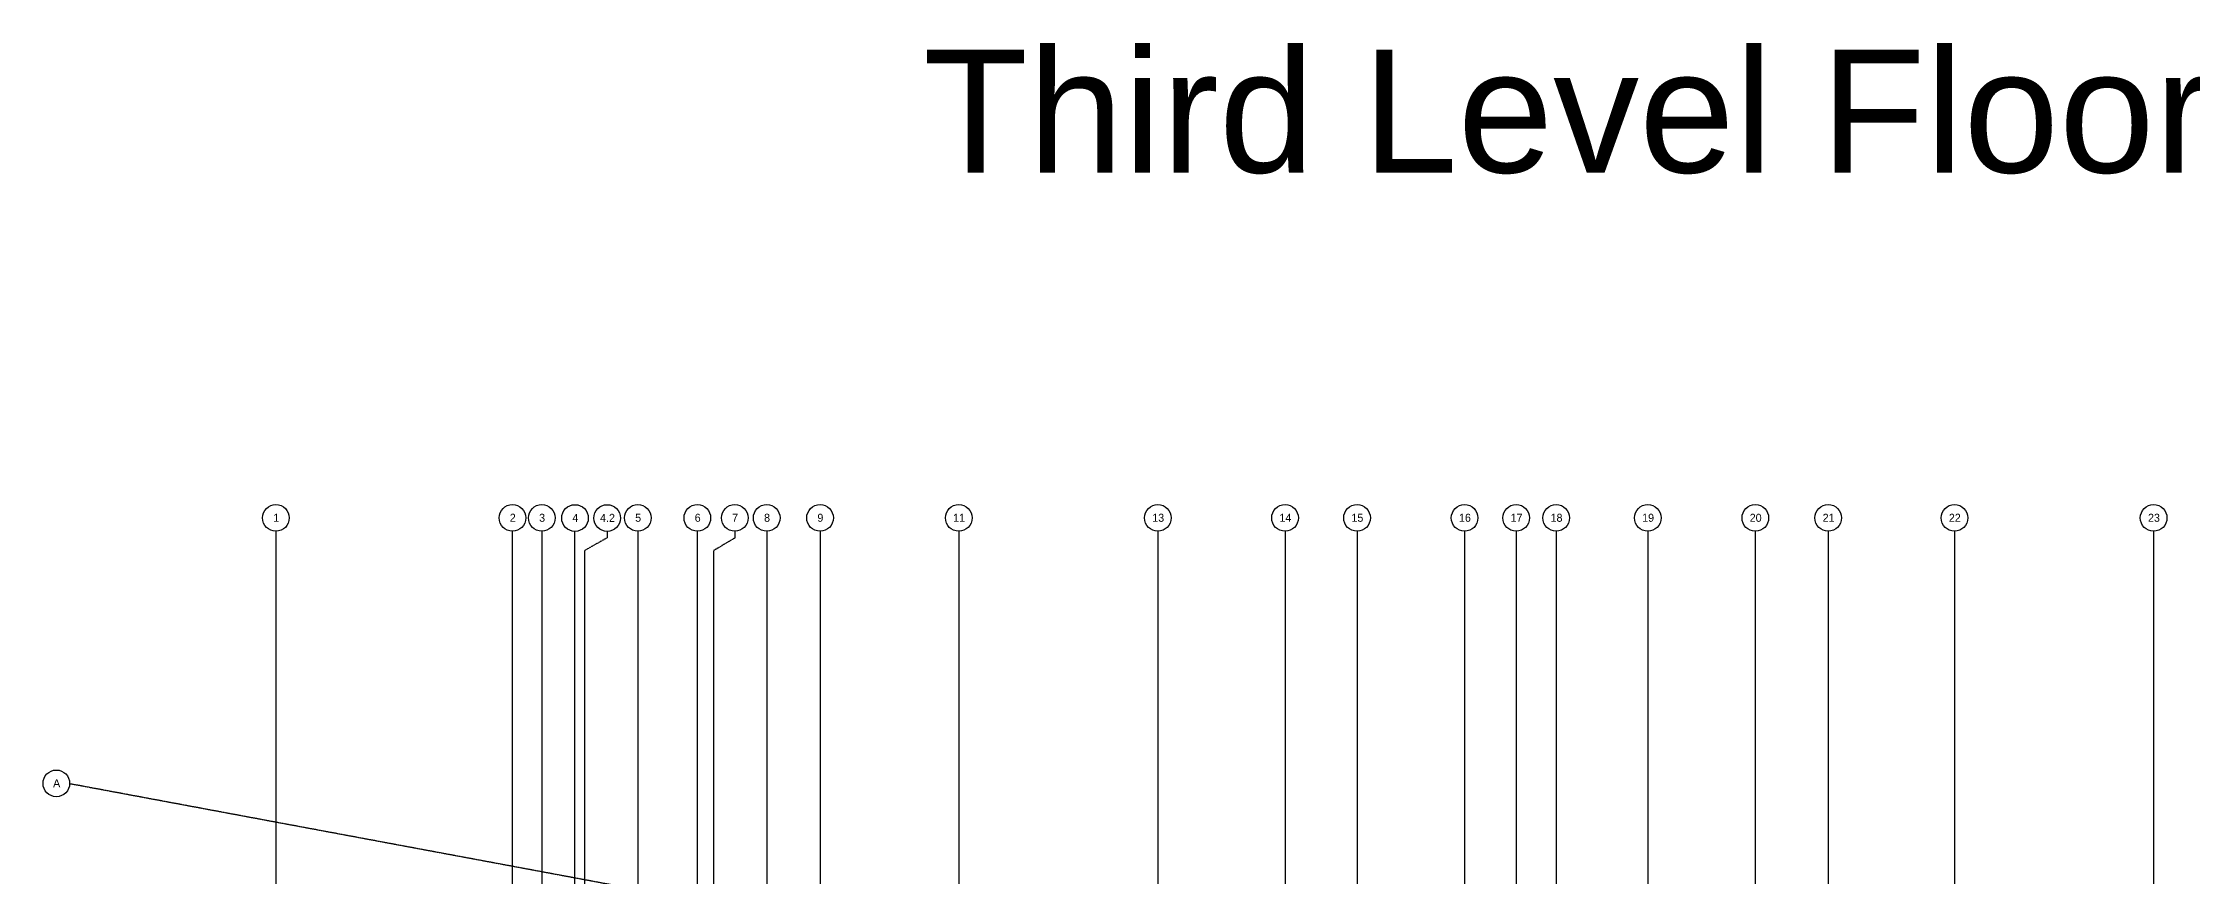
# Model space of a CAD drawing. Header units: inches. Extents: x -6955 to 13123, y -1334 to 3701.
# Drawn here: x 4507 to 6925, y 2744 to 3681 of the extents above; entities that cross this region are included whole.
import ezdxf
from ezdxf.enums import TextEntityAlignment as Align

# ---------------------------------------------------------------- set-up
doc = ezdxf.new("R2010")
doc.units = ezdxf.units.IN
doc.header["$MEASUREMENT"] = 0
doc.linetypes.add('CENTER2', pattern=[1.125, 0.75, -0.125, 0.125, -0.125])
doc.layers.add('A-ANNO-NPLT', color=151, linetype='Continuous', plot=False)
doc.layers.add('A-Grid(SmallScale)', color=11, linetype='CENTER2')
doc.layers.add('S-Grid-Iden', color=7, linetype='Continuous')
doc.styles.add('Arial_1', font='arial.ttf', dxfattribs={"height": 0.092206})

# ---------------------------------------------------------------- blocks, each defined once
blk = doc.blocks.new('Column Bubble')
blk.add_circle((-0.004, -0.002), 0.156)
blk.add_attdef('XX', text='', height=0.0938).set_placement((0, 0), align=Align.MIDDLE_CENTER)

msp = doc.modelspace()

# ---------------------------------------------------------------- linework, layer by layer
at = {"layer": 'A-Grid(SmallScale)'}
for p, q in [((4769.3342, 3132.3201), (4769.3342, 1223.6428)), ((5035.3361, 1223.6428), (5035.3361, 3132.3201)), ((5068.3342, 3132.3201), (5068.3342, 1223.6428)), ((5105.3342, 3132.3201), (5105.3342, 1223.6428)), ((5176.3342, 3132.3201), (5176.3342, 1223.6428)), ((5243.3342, 3132.3201), (5243.3342, 1223.6428)), ((5321.3342, 3132.3201), (5321.3342, 1223.6428)), ((5381.3342, 3132.3201), (5381.3342, 1223.6428)), ((5537.3342, 3132.3201), (5537.3342, 1223.6428)), ((5761.3342, 3132.3201), (5761.3342, 1223.6428)), ((5904.3342, 3132.3201), (5904.3342, 1223.6428)), ((5985.3342, 3132.3201), (5985.3342, 1223.6428)), ((6106.3342, 3132.3201), (6106.3342, 1223.6428)), ((6164.3342, 3132.3201), (6164.3342, 1223.6428)), ((6209.3342, 3132.3201), (6209.3342, 1223.6428)), ((6312.3342, 3132.3201), (6312.3342, 1223.6428)), ((6433.3342, 3132.3201), (6433.3342, 1223.6428)), ((6515.3342, 3132.3201), (6515.3342, 1223.6428)), ((6657.3342, 3132.3201), (6657.3342, 1223.6428)), ((6881.3342, 3132.3201), (6881.3342, 1223.6428)), ((5116.3342, 3110.5182), (5116.3342, 1223.6428)), ((5261.3342, 3110.477), (5261.3342, 1223.6428)), ((4537.3342, 2848.8619), (8345.3342, 2139.0799))]:
    msp.add_line(p, q, dxfattribs=at)
for points in [[(5141.8971, 3132.221), (5141.8971, 3125.1531), (5116.3342, 3110.5182)], [(5285.4164, 3132.3201), (5285.4164, 3124.8062), (5261.3342, 3110.477)]]:
    msp.add_lwpolyline(points, dxfattribs=at)

# ---------------------------------------------------------------- block references
at = {"layer": 'S-Grid-Iden', "xscale": 96, "yscale": 96, "zscale": 96}
for p, values in [((4769.7395, 3147.5541), {'XX': '1'}), ((5035.7414, 3147.5541), {'XX': '2'}), ((5068.7395, 3147.5541), {'XX': '3'}), ((5106.1145, 3147.455), {'XX': '4'}), ((5142.3024, 3147.455), {'XX': '4.2'}), ((5176.7395, 3147.5541), {'XX': '5'}), ((5243.7395, 3147.5541), {'XX': '6'}), ((5285.8217, 3147.5541), {'XX': '7'}), ((5321.7395, 3147.5541), {'XX': '8'}), ((5381.7395, 3147.5541), {'XX': '9'}), ((5537.7395, 3147.5541), {'XX': '11'}), ((5761.7395, 3147.5541), {'XX': '13'}), ((5904.7395, 3147.5541), {'XX': '14'}), ((5985.7395, 3147.5541), {'XX': '15'}), ((6106.7395, 3147.5541), {'XX': '16'}), ((6164.7395, 3147.5541), {'XX': '17'}), ((6209.7395, 3147.5541), {'XX': '18'}), ((6312.7395, 3147.5541), {'XX': '19'}), ((6433.7395, 3147.5541), {'XX': '20'}), ((6515.7395, 3147.5541), {'XX': '21'}), ((6657.7395, 3147.5541), {'XX': '22'}), ((6881.7395, 3147.5541), {'XX': '23'}), ((4522.7395, 2849.1668), {'XX': 'A'})]:
    msp.add_blockref('Column Bubble', p, dxfattribs=at).add_auto_attribs(values)

# ---------------------------------------------------------------- texts
at = {"layer": 'A-ANNO-NPLT', "insert": (6442.1916, 3603.7431), "char_height": 138.300675, "width": 3995.904705, "attachment_point": 5, "style": 'Arial_1'}
msp.add_mtext('Third Level Floor Plan', dxfattribs=at)

doc.saveas('drawing.dxf')
